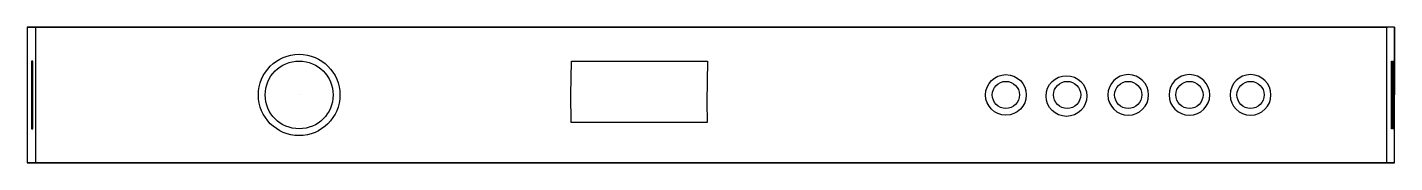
# Model space of a CAD drawing. Header units: inches. Extents: x 26.8 to 36.9, y 8.6 to 9.6.
import ezdxf

# ---------------------------------------------------------------- set-up
doc = ezdxf.new("R2010")
doc.units = ezdxf.units.IN
doc.header["$MEASUREMENT"] = 0

msp = doc.modelspace()

# ---------------------------------------------------------------- linework, layer by layer
at = {"extrusion": (-0.003993, 0, -0.999992)}
for p, q in [((36.809, 9.573, -20.052), (26.809, 9.573, -20.013)), ((26.809, 9.573, -20.013), (26.809, 8.573, -20.013)), ((26.809, 9.573, -20.013), (26.869, 9.573, -5.013)), ((26.869, 9.573, -5.013), (26.869, 8.573, -5.013)), ((36.869, 9.573, -5.053), (26.869, 9.573, -5.013))]:
    msp.add_line(p, q, dxfattribs=at)
at = {"extrusion": (0.999992, 0, -0.003993)}
for p, q in [((26.809, 9.573, -20.013), (26.813, 9.573, -19.013)), ((26.817, 9.573, -18.214), (36.817, 9.573, -18.254)), ((36.869, 9.573, -5.053), (36.809, 9.573, -20.052)), ((36.809, 9.573, -20.052), (36.809, 8.573, -20.052)), ((36.869, 8.573, -5.053), (36.869, 9.573, -5.053)), ((36.869, 9.573, -5.053), (36.869, 9.073, -5.053)), ((36.846, 8.823, -10.803), (36.846, 9.323, -10.803)), ((36.846, 9.323, -10.803), (36.851, 9.323, -9.553)), ((36.851, 9.323, -9.553), (36.851, 9.073, -9.553)), ((36.856, 8.823, -8.303), (36.856, 9.323, -8.303)), ((36.856, 9.323, -8.303), (36.861, 9.323, -7.053)), ((36.861, 9.323, -7.053), (36.861, 9.073, -7.053)), ((36.851, 9.073, -9.553), (36.851, 8.823, -9.553)), ((36.861, 9.073, -7.053), (36.861, 8.823, -7.053)), ((36.851, 8.823, -9.553), (36.846, 8.823, -10.803)), ((36.857, 8.823, -8.053), (36.856, 8.823, -8.303)), ((36.861, 8.823, -7.053), (36.857, 8.823, -8.053))]:
    msp.add_line(p, q, dxfattribs=at)
at = {"extrusion": (0, 1, 0)}
for p, q in [((36.869, 9.573, -5.053), (36.864, 9.573, -6.303)), ((26.869, 8.573, -5.013), (26.809, 8.573, -20.013)), ((26.809, 8.573, -20.013), (36.809, 8.573, -20.052)), ((28.869, 8.573, -5.021), (26.869, 8.573, -5.013)), ((27.309, 8.573, -20.015), (36.809, 8.573, -20.052)), ((36.313, 8.573, -19.051), (27.313, 8.573, -19.015)), ((27.313, 8.573, -19.015), (27.363, 8.573, -6.515)), ((36.363, 8.573, -6.551), (27.363, 8.573, -6.515)), ((36.869, 8.573, -5.053), (28.869, 8.573, -5.021)), ((36.809, 8.573, -20.052), (36.309, 8.573, -20.05)), ((36.363, 8.573, -6.551), (36.313, 8.573, -19.051)), ((36.809, 8.573, -20.052), (36.849, 8.573, -10.053)), ((36.849, 8.573, -10.053), (36.869, 8.573, -5.053)), ((36.869, 8.573, -5.053), (36.863, 8.573, -6.553))]:
    msp.add_line(p, q, dxfattribs=at)
at = {"extrusion": (-0.999992, 0, 0.003993)}
for p, q in [((26.849, 9.323, -10.013), (26.841, 9.323, -12.013)), ((26.841, 9.323, -12.013), (26.841, 9.323, -12.013)), ((26.841, 9.323, -12.013), (26.841, 8.823, -12.013)), ((26.849, 9.073, -10.013), (26.849, 9.323, -10.013)), ((26.849, 8.823, -10.013), (26.849, 9.198, -10.013)), ((36.851, 8.866, -9.553), (36.851, 9.116, -9.553)), ((36.851, 9.116, -9.553), (36.851, 9.116, -9.553)), ((26.841, 8.823, -12.013), (26.849, 8.823, -10.013))]:
    msp.add_line(p, q, dxfattribs=at)
at = {"extrusion": (0, 0, -1)}
for p, q in [((30.809, 9.073, -20.021), (30.814, 9.322, -20.025)), ((30.814, 9.322, -20.025), (30.814, 9.322, -20.025)), ((30.814, 9.322, -20.025), (31.814, 9.322, -20.025)), ((31.814, 9.322, -20.025), (31.809, 9.021, -19.626)), ((28.809, 9.073, -20.021), (28.809, 9.073, -20.021)), ((30.809, 9.073, -20.021), (30.809, 9.073, -20.021)), ((30.81, 8.87, -19.426), (30.809, 9.073, -20.021)), ((31.809, 9.021, -19.626), (31.809, 9.021, -19.626)), ((31.809, 9.021, -19.626), (31.81, 8.87, -19.426)), ((31.81, 8.87, -19.426), (30.81, 8.87, -19.426)), ((31.81, 8.87, -19.426), (31.81, 8.87, -19.426))]:
    msp.add_line(p, q, dxfattribs=at)
at = {"extrusion": (0, -1, 0)}
msp.add_line((26.869, 8.573, -5.013), (26.865, 8.573, -6.013), dxfattribs=at)
at = {"extrusion": (0, 1, 0)}
for centre, radius in [((-34.814, -6.294, 9.573), 0.25), ((-35.864, -6.299, 9.573), 0.5), ((-35.864, -6.299, 9.573), 0.4)]:
    msp.add_circle(centre, radius, dxfattribs=at)
at = {"extrusion": (0.003993, 0, 0.999992)}
for centre, radius in [((28.889, 9.073, -19.905), 0.3), ((28.889, 9.073, -19.905), 0.25), ((34.089, 9.073, -19.905), 0.15), ((34.089, 9.073, -19.905), 0.1), ((34.534, 9.065, -19.831), 0.15), ((34.539, 9.073, -19.905), 0.1), ((34.989, 9.073, -19.905), 0.1), ((35.439, 9.073, -19.905), 0.1), ((35.889, 9.073, -19.905), 0.1)]:
    msp.add_circle(centre, radius, dxfattribs=at)
at = {"extrusion": (-0.003993, 0, -0.999992)}
for centre in [(-34.989, 9.073, 19.905), (-35.439, 9.073, 19.905), (-35.889, 9.073, 19.905)]:
    msp.add_circle(centre, 0.15, dxfattribs=at)
at = {"extrusion": (0, -1, 0)}
for centre, radius in [((28.865, -6.013, -8.573), 0.3), ((28.865, -6.013, -8.573), 0.25), ((29.865, -6.013, -8.573), 0.15)]:
    msp.add_circle(centre, radius, dxfattribs=at)
msp.add_spline([(36.809, 9.573, -20.052), (36.809, 8.573, -20.052)], degree=3)

doc.saveas('drawing.dxf')
